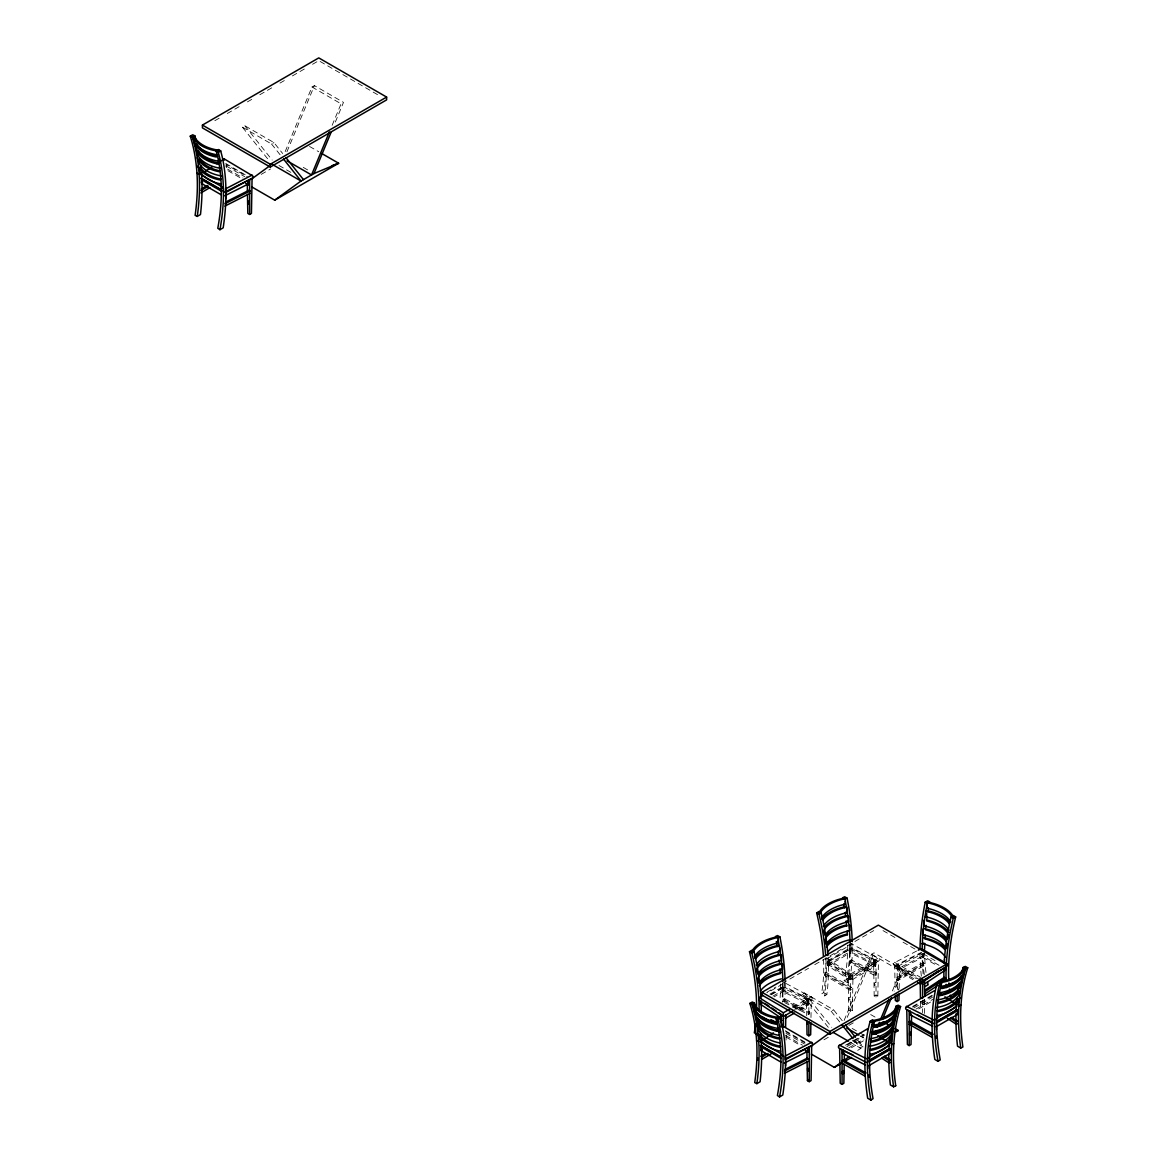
<?xml version="1.0" encoding="UTF-8"?>
<svg xmlns="http://www.w3.org/2000/svg" width="1158" height="1158" viewBox="0 0 1158 1158"><rect width="100%" height="100%" fill="white"/><g stroke="black" fill="none" stroke-linecap="round" stroke-linejoin="round"><path stroke-width="0.75" stroke-dasharray="5 3.75" d="M826.971 958.419L850.508 974.023L850.508 977.757L879.125 960.662A3.604 2.938 0.8 0 0 879.125 958.752L851.926 944.016L826.566 958.998A3.865 3.141 7.2 0 0 826.566 961.545L850.508 977.757M874.29 965.555L874.261 961.849L851.231 975.137L851.188 978.886L852.404 979.596L875.462 966.279L875.622 960.547L851.144 948.257L850.015 949.01L850.015 952.745L874.493 965.019L875.622 964.281L851.144 951.992L850.015 952.745M851.231 978.872L852.433 979.567L852.433 975.847L875.462 962.544L875.506 966.264L874.261 965.584L851.231 978.872L851.231 975.137M897.768 964.932L897.74 968.681L898.955 969.391L898.984 965.642M922.014 956.494L897.667 968.725L898.782 969.463L923.129 957.246L922.014 956.494L922.014 952.773L897.667 964.99L897.696 970.78L898.898 970.086L898.898 966.351L921.927 979.654M226.548 167.635L226.606 164.19L226.027 168.214L226.056 164.508L247.551 176.913M786.065 1040.043L786.21 1031.416M810.976 1017.506L811.28 1000.237L808.849 998.833L806.431 1000.237L806.706 1015.769M852.375 1010.673L852.983 976.151L850.565 974.761L848.134 976.151L848.742 1010.673L850.565 1011.73L852.375 1010.673L850.565 1009.631L848.742 1010.673M877.836 995.981L878.444 961.458L876.013 960.069L873.595 961.458L874.189 995.981L876.013 997.038L877.836 995.981L876.013 994.939L874.189 995.981M899.173 988.411L899.563 965.975L897.146 964.571L894.714 965.975L895.148 990.133M924.446 1013.453L924.677 999.644M784.762 982.795L784.762 986.529L811.382 1000.353L811.961 999.441A3.604 2.938 0.8 0 0 811.975 997.516L784.762 982.795L767.609 992.695M851.926 944.016L851.926 947.751L878.546 961.574M285.201 151.539L311.994 86.995L314.411 85.605L343.492 102.396L334.575 123.906M286.938 151.799L314.411 85.605M332.143 125.31L341.074 103.8L343.492 102.396M844.124 1020.43L871.598 954.221L874.029 952.831L903.11 969.622L894.179 991.132M847.236 1017.375L874.029 952.831M892.442 990.872L900.692 971.012L903.11 969.622M916.629 951.022L893.773 963.109A3.575 2.924 0.1 0 0 893.773 965.034L916.181 978.524M857.731 1050.378L863.072 1046.846L856.515 1038.61M782.866 987.788L783.98 987.036L808.458 999.325L808.458 1003.045L807.329 1003.798L782.866 991.523L782.866 987.788L807.329 1000.063L808.458 999.325M782.866 991.523L783.98 990.77L783.98 987.036M874.493 965.019L874.493 961.285L875.622 960.547M828.013 957.565L828.274 962.399A222.51 125.469 58.9 0 1 826.855 994.476L824.713 995.88L821.485 994.013L823.628 992.609A193.198 108.939 58.9 0 0 825.683 957.941M784.082 998.659L784.082 1001.004L782.953 1001.742L782.953 999.412L784.082 998.659L809.529 1011.527L809.529 1013.858L808.4 1014.611L784.545 1002.553M850.117 960.633L851.246 959.895L876.693 972.749L876.693 975.079L875.564 975.832L850.117 962.964L850.117 960.633L875.564 973.502L876.693 972.749M850.117 962.964L851.246 962.226L851.246 959.895M808.4 1014.611L808.4 1012.28L809.529 1011.527M214.823 120.707L221.033 117.117M227.243 113.542L241.197 105.479M247.407 101.904L253.616 98.314M259.812 94.739L273.78 86.676M279.975 83.087L286.185 79.511M292.395 75.921L306.349 67.859M312.559 64.283L318.768 60.694L380.461 96.317M267.57 158.733L242.413 127.163L244.845 125.773L273.925 142.564L282.682 153.536M242.413 127.163L271.508 143.968L273.925 142.564M261.245 174.366L270.596 168.967M766.683 992.406L775.99 987.036M782.2 983.446L808.574 968.233M814.769 964.643L841.142 949.415M847.352 945.84L873.725 930.612M769.911 994.129L782.128 987.065L783.344 987.774L783.344 991.509L774.181 996.792M827.912 960.633L849.292 948.301L850.508 948.995L850.508 952.73L829.128 965.077L827.912 964.368L827.912 960.633L829.128 961.343L850.508 948.995M770.736 994.621L784.762 986.529M826.971 962.153L851.926 947.751M771.127 994.823L783.344 987.774M772.965 996.097L782.128 990.799L783.344 991.509M827.912 964.368L849.292 952.035L850.508 952.73M828.274 1027.334L802.031 994.389L804.448 992.999L833.543 1009.79L842.286 1020.763M792.694 1007.402L811.382 996.618M850.508 974.023L878.546 957.84M794.808 1007.721L807.097 1000.628L807.126 1004.333L808.342 1005.043L808.298 1001.323L794.489 1009.298M795.807 1009.342L811.382 1000.353M827.695 961.806L848.857 975.861L848.8 979.552L850.16 978.944L850.16 975.21L828.998 961.154L827.695 961.806L827.695 965.526L848.857 979.596L850.015 978.843L849.986 975.094M797.876 1009.675L807.097 1004.348L807.097 1000.628M799.092 1010.369L808.298 1005.057L808.298 1001.323M899.563 965.975L897.146 967.364L894.714 965.975M922.81 953.599L922.81 957.319L924.026 956.624L939.297 965.439M802.031 994.389L831.111 1011.18L833.543 1009.79M823.96 1039.783L830.199 1036.178M848.915 1025.38L855.14 1021.79M845.514 1045.225L864.201 1034.441M912.663 1006.447L932.914 994.765M847.207 1045.052L864.085 1035.295M912.822 1007.156L932.783 995.634M846.874 1046.629L863.767 1036.888M914.038 1007.865L932.465 997.226M848.742 1047.889L864.085 1039.03M915.891 1009.125L932.783 999.368M851.477 1047.715L863.767 1040.622M918.641 1008.936L930.931 1001.844M824.583 972.879L825.799 972.184L851.448 987.311L851.448 989.641L850.233 990.336L824.583 975.21L824.583 972.879L850.233 987.991L850.233 990.336M824.583 975.21L825.799 974.515L851.448 989.641M850.233 987.991L851.448 987.311M896.842 977.439L923.027 962.631L924.229 963.34L924.229 965.671L898.029 980.479L896.842 979.769L896.842 977.439L898.029 978.148L898.029 980.479M898.029 978.148L924.229 963.34M896.842 979.769L923.027 964.961L924.229 965.671M827.695 965.526L828.998 964.889L850.16 978.944M850.16 975.21L848.857 975.861L848.857 979.596M894.367 965.931L921.392 952.354M897.667 964.99L898.782 965.729L921.609 954.279M847.714 945.217A193.198 114.092 61.2 0 1 844.182 980.739L846.31 979.682L849.552 981.55A222.51 131.404 61.2 0 0 852.317 948.706L852.259 943.756M844.182 980.739L847.41 982.606L849.552 981.55M850.015 949.01L874.493 961.285M783.98 990.77L808.458 1003.045M851.246 962.226L876.693 975.079M782.953 999.412L808.4 1012.28M784.082 1001.004L809.529 1013.858M311.994 86.995L341.074 103.8M309.562 146.458L318.754 151.756M303.251 167.374L309.374 170.906M278.962 165.478L291.208 172.556M225.68 163.481L245.93 175.176M226.375 166.086L244.801 176.725M227.59 169.126L242.948 177.985M227.923 170.704L240.198 177.796M883.004 930.598L896.885 938.617M903.052 942.178L916.933 950.182M923.1 953.743L936.996 961.762M922.81 957.319L936.547 965.265M894.367 962.211L920.856 977.497M920.711 980.348L897.696 967.046L897.653 970.766L913.04 979.654M871.598 954.221L914.255 978.944M873.595 961.458L876.013 962.863M848.134 976.151L850.565 977.555M870.7 1014.567L875.303 1017.216M823.628 992.609L826.855 994.476M806.431 1000.237L808.849 1001.641M852.143 1028.405L858.266 1031.937M859.801 1032.835L864.389 1035.484M860.437 1035.99L863.492 1037.756M852.36 1040.666L863.072 1046.846M849.929 1042.055L860.655 1048.251L854.083 1040.014M785.298 1030.707L805.548 1042.403M785.674 1031.735L805.621 1043.242M785.992 1033.312L804.419 1043.951M785.674 1035.455L802.552 1045.211M785.992 1037.047L799.802 1045.023M271.508 143.968L280.25 154.94M244.845 125.773L272.188 160.079M831.111 1011.18L839.868 1022.167M804.448 992.999L831.791 1027.305M825.886 958.983L826.146 963.818A222.51 125.469 58.9 0 1 824.713 995.88M920.538 1001.38L920.682 1010.008M850.088 943.162L850.189 949.763A222.51 131.404 61.2 0 1 847.41 982.606M785.066 980.884L785.167 987.485A222.51 131.404 61.2 0 1 784.704 1001.062M782.953 983.576L783.025 988.541A222.51 131.404 61.2 0 1 782.562 1002.119M875.39 960.431L875.419 964.18L874.203 964.875L874.174 961.126M808.226 999.209L808.255 1002.958L807.039 1003.653L807.01 999.904M924.026 952.889L924.026 956.624M923.129 953.512L923.129 957.246M923.027 962.631L923.027 964.961M922.593 1000.049L922.593 1012.642M898.898 966.351L898.898 970.086M898.782 965.729L898.782 969.463M897.146 964.571L897.146 990.741M876.013 960.069L876.013 997.038M875.564 973.502L875.564 975.832M874.261 961.849L874.261 965.584M852.433 975.847L852.433 979.567M851.144 948.257L851.144 951.992M850.565 974.761L850.565 1011.73M849.292 948.301L849.292 952.035M829.128 961.343L829.128 965.077M828.998 961.154L828.998 964.889M825.799 972.184L825.799 974.515M808.849 998.833L808.849 1016.275M807.329 1000.063L807.329 1003.798M782.128 987.065L782.128 990.799M782.692 982.939A193.198 114.092 61.2 0 1 781.997 999.745M780.55 983.996A193.198 114.092 61.2 0 1 780.13 997.516M849.842 944.161A193.198 114.092 61.2 0 1 846.324 979.682M823.541 959.345A193.198 108.939 58.9 0 1 821.485 994.027M924.301 974.573A193.198 114.092 -61.2 0 1 922.55 955.017M921.363 976.122A222.51 131.404 -61.2 0 1 919.988 952.73M925.995 972.474A193.198 114.092 -61.2 0 1 924.62 952.672M923.143 973.936A222.51 131.404 -61.2 0 1 922.13 953.772M897.566 986.963L897.551 989.308L898.767 990.003L898.782 987.658L897.566 986.963M922.998 1001.641L922.969 1003.986L924.185 1004.681L924.2 1002.336L922.998 1001.641M850.16 997.139L848.944 997.834L848.973 1000.179L850.189 999.484L850.16 997.139M875.593 982.462L874.377 983.156L874.391 985.501L875.607 984.807L875.593 982.462"/><path stroke-width="1.5" d="M224.116 160.267L224.131 158.849L252.748 175.944A3.604 2.938 -0.8 0 1 252.748 177.869L225.549 192.59L225.549 188.855L252.169 175.046M783.344 1016.536L759.416 1000.324A3.865 3.141 7.2 0 1 759.402 997.776L783.344 1012.801L783.344 1016.536L792.694 1011.137M783.734 1026.639L812.351 1043.17A3.604 2.938 -0.8 0 1 812.366 1045.095L785.153 1059.816L785.153 1056.082L811.772 1042.272M867.313 1030.012L867.313 1028.912L838.682 1045.992A3.575 2.924 -0.1 0 0 838.682 1047.918L866.3 1062.407M922.405 979.234L922.405 982.129L946.752 966.148M934.477 990.698L905.845 1007.228A3.575 2.924 -0.1 0 0 905.845 1009.154L933.464 1023.629M932.552 1026.191L909.725 1014.726L909.841 1011.05L906.786 1010.022L907.394 1044.53L909.204 1045.587L911.028 1044.53L911.549 1015.19M926.704 913.401L926.675 916.152L925.43 916.716L927.355 917.15A36.405 19.194 4 0 1 948.359 929.266L948.995 930.323M920.031 949.43L920.089 945.753A220.295 130.101 -61.2 0 1 923.809 909.58L925.199 902.169L927.63 900.779L929.758 901.836L927.341 903.226L925.951 910.622A220.295 130.101 -61.2 0 0 922.231 946.795L922.173 950.472M922.694 929.179L922.608 934.665L924.518 935.099A36.405 19.194 4 0 1 945.536 947.23L946.173 948.272L947.577 943.538M923.809 920.248L923.722 925.749L925.633 926.183A36.405 19.194 4 0 1 946.636 938.313L947.287 939.355L948.692 934.622M950.718 921.855L950.067 920.813A36.405 19.194 4 0 0 929.078 908.683L927.153 908.248L927.24 902.762L928.455 902.198A36.376 19.179 4 0 1 953.309 916.543M938.791 990.351L938.747 992.927L940.629 992.623A36.318 22.639 4.3 0 0 961.603 980.522L963.181 976.266M225.998 198.713L226.085 193.531M785.616 1027.016L785.819 1014.929M785.616 1065.925L785.703 1060.757M810.89 1022.673L810.672 1034.76L808.849 1035.802L807.039 1034.76L806.793 1020.951M844.196 1064.332L843.864 1083.309L842.054 1084.366L840.23 1083.309L839.622 1048.786L853.229 1055.126M844.254 1060.873L844.385 1053.968M869.311 1068.617L869.383 1065.172M899.086 993.578L898.955 1000.483L897.146 1001.54L895.322 1000.483L895.235 995.315M924.75 996.198L924.388 980.305M936.475 1029.838L936.576 1024.671M888.939 1049.684L889.301 1042.982M944.204 963.195L944.407 959.606M956.103 1010.905L956.45 1004.565M948.778 979.784A193.198 108.939 -58.9 0 1 948.952 959.982A216.372 121.995 -58.9 0 1 955.654 916.962L953.526 915.544L951.109 916.948L949.459 924.2A220.295 124.21 -58.9 0 0 944.407 959.606M955.668 916.962L953.237 918.366L951.601 925.618A220.295 124.21 -58.9 0 0 946.549 961.024L946.173 967.842A222.51 125.469 -58.9 0 0 946.086 981.101M870.107 1021.356L868.717 1026.856A220.295 124.21 58.9 0 0 864.997 1057.196L864.896 1063.753A222.51 125.469 58.9 0 0 867.675 1098.233L870.903 1100.1L873.045 1098.681A193.198 108.939 58.9 0 1 869.557 1057.529A216.372 121.995 58.9 0 1 874.652 1021.342L872.249 1019.952L870.107 1021.356L872.524 1022.76L874.666 1021.342M937.271 982.592L935.881 988.092A220.295 124.21 58.9 0 0 932.161 1018.418L932.06 1024.975A222.51 125.469 58.9 0 0 934.824 1059.454L938.067 1061.321L940.209 1059.903A193.198 108.939 58.9 0 1 936.721 1018.765A216.372 121.995 58.9 0 1 941.816 982.563L939.413 981.173L937.271 982.592L939.688 983.982L941.83 982.563M894.772 1010.456L896.017 1006.23L898.145 1005.173L900.577 1006.563A216.372 127.785 61.2 0 0 893.86 1043.691A193.198 114.092 61.2 0 0 895.727 1085.755M961.936 971.692L963.166 967.451L965.309 966.394L967.741 967.798A216.372 127.785 61.2 0 0 961.024 1004.912A193.198 114.092 61.2 0 0 962.891 1046.991L960.764 1048.048L957.521 1046.181A222.51 131.404 61.2 0 1 956.001 1014.321M872.061 1024.439L875.187 1024.931A36.318 22.639 4.3 0 0 896.162 1012.816L897.74 1008.56M894.309 1022.094L892.731 1026.35A36.318 22.639 4.3 0 1 871.757 1038.465L869.861 1038.769M893.194 1029.737L891.617 1033.993A36.318 22.639 4.3 0 1 870.642 1046.094L868.761 1046.398M939.21 985.661L942.351 986.153A36.318 22.639 4.3 0 0 963.326 974.037L964.904 969.782M961.473 983.316L959.881 987.571A36.318 22.639 4.3 0 1 938.921 999.687L937.025 999.991M960.358 990.959L958.781 995.214A36.318 22.639 4.3 0 1 937.806 1007.33L935.91 1007.634M329.393 131.925L311.545 174.959L287.054 160.817M251.778 186.901L274.736 200.16L301.037 181.024L313.963 173.555L331.13 132.186M874.58 1033.906L875.955 1030.591M877.33 1027.291L879.4 1022.326M880.76 1019.011L889.011 999.151M876.317 1034.166L877.692 1030.852M879.762 1025.887L881.137 1022.572M882.497 1019.272L891.428 997.747M891.559 1041.042L890.907 1042.214A36.318 22.639 4.3 0 1 869.933 1054.316M958.708 1002.263L958.071 1003.436A36.318 22.639 4.3 0 1 937.097 1015.552M754.509 956.566L755.161 955.524A36.405 19.194 -4 0 1 776.15 943.394L778.075 942.959L778.031 940.224M756.232 965.034L756.869 963.977A36.405 19.194 -4 0 1 777.872 951.862L779.797 951.427L779.725 947.302M821.673 917.802L822.325 916.745A36.405 19.194 -4 0 1 843.314 904.63L845.239 904.195L845.195 901.445M823.381 926.255L824.033 925.213A36.405 19.194 -4 0 1 845.036 913.083L846.947 912.649L846.86 907.163A36.463 19.223 -4 0 0 822.947 919.93M251.489 179.114L269.032 166.361M811.107 1046.34L830.098 1032.516M811.382 1054.127L834.339 1067.372L840.187 1063.131M843.111 1061.003L848.959 1056.747M217.646 154.882L215.721 154.564A36.318 22.639 -4.3 0 1 194.747 142.463L194.11 141.305L195.282 140.48M221.077 168.417L219.151 168.098A36.318 22.639 -4.3 0 1 198.177 155.997L197.555 154.839L198.727 154M777.192 1019.518L777.25 1022.109L775.339 1021.79A36.318 22.639 -4.3 0 1 754.35 1009.689L753.728 1008.531L754.9 1007.706M778.769 1035.324A36.318 22.639 -4.3 0 1 757.795 1023.223L757.158 1022.065L758.331 1021.226M752.309 1003.885L753.496 1003.074A36.463 22.726 -4.3 0 0 778.379 1017.448L777.163 1018.229A36.376 22.668 -4.3 0 1 752.295 1003.885L753.728 1008.531M924.185 980.435L938.371 971.012M924.185 984.17L945.464 970.042L945.464 967.552M865.402 1064.955L842.575 1053.505L843.69 1052.752M909.725 1010.992L909.725 1014.726L910.854 1013.988M205.009 171.529L212.363 166.651M216.778 163.727L224.131 158.849M756.565 1008.097A193.198 108.939 58.9 0 0 756.203 994.736A216.372 121.995 58.9 0 0 749.501 951.717L751.629 950.313L754.046 951.702L755.696 958.954A220.295 124.21 58.9 0 1 760.748 994.36M749.487 951.717L751.904 953.121L754.046 951.702M823.352 955.958A216.372 121.995 58.9 0 0 816.665 912.953L818.793 911.534L821.21 912.924L822.86 920.176A220.295 124.21 58.9 0 1 827.912 955.582M816.651 912.953L819.068 914.342L821.21 912.924M773.443 1032.907L760.198 1041.679L780.478 1053.389M776.381 1030.953L779.32 1028.999M870.903 1100.1A193.198 108.939 58.9 0 1 867.429 1058.948L869.557 1057.529M938.052 1061.321A193.198 108.939 58.9 0 1 934.578 1020.169L936.706 1018.75M924.924 990.104L944.233 977.366L945.521 978.018L945.521 980.363L944.233 979.697M924.721 991.74L945.521 978.018M924.721 994.071L938.096 985.255M201.217 189.015L207.253 185.454M200.927 190.592L208.469 186.148M200.927 192.923L209.974 187.596M760.82 1056.241L765.351 1053.577M762.051 1056.936L768.087 1053.375M762.051 1059.266L771.098 1053.925M202.418 125.078L318.768 57.9L386.627 97.084L386.627 99.877L270.292 167.056L202.418 127.872L202.418 125.078L270.292 164.248L386.627 97.084M201.55 172.933L201.897 179.287A222.51 131.404 -61.2 0 1 200.479 214.548L197.236 216.416L195.109 215.359A193.198 114.092 -61.2 0 0 196.976 173.295A216.372 127.785 -61.2 0 0 190.274 136.166L192.691 134.777L194.833 135.819L196.064 140.06M190.259 136.166L192.402 137.223L194.833 135.819M216.17 150.945L218.587 149.541L220.729 150.96L222.119 156.46A220.295 124.21 -58.9 0 1 225.839 186.8L225.94 193.343A222.51 125.469 -58.9 0 1 223.176 227.837L219.933 229.704L217.791 228.285A193.198 108.939 -58.9 0 0 221.279 187.133A216.372 121.995 -58.9 0 0 216.184 150.931L218.312 152.364A216.372 121.995 -58.9 0 1 223.407 188.551A193.198 108.939 -58.9 0 1 219.948 229.704M218.312 152.364L220.729 150.96M221.381 194.891L201.535 183.442L201.535 179.707L202.751 179.012L221.062 189.579M247.826 182.935L249.042 183.63L248.999 179.91L252.053 178.882L251.445 213.405L249.636 214.447L247.812 213.405L247.479 194.414M274.736 200.16L338.657 163.249L321.808 153.536M762.036 992.29L878.372 925.126L946.245 964.31L946.245 967.104L829.895 1034.282L762.036 995.098L762.036 992.29L829.895 1031.474L946.245 964.31M759.822 997.197L762.934 995.402M754.437 1003.045L752.295 1002.003L749.877 1003.393L752.02 1004.449L754.437 1003.045L756.087 1008.705M783.344 1012.801L789.568 1009.211M775.788 1018.171L778.205 1016.767L780.347 1018.186L781.722 1023.686A220.295 124.21 -58.9 0 1 785.457 1054.026L785.558 1060.569A222.51 125.469 -58.9 0 1 782.779 1095.063L779.551 1096.93L777.409 1095.511A193.198 108.939 -58.9 0 0 780.883 1054.359A216.372 121.995 -58.9 0 0 775.788 1018.157L777.915 1019.59A216.372 121.995 -58.9 0 1 783.025 1055.778A193.198 108.939 -58.9 0 1 779.551 1096.93M777.915 1019.59L780.347 1018.186M785.283 1018.345L794.489 1013.033M780.999 1062.118L761.139 1050.668L761.139 1046.933L762.355 1046.224L779.146 1055.922M761.139 1050.668L762.355 1049.959M807.43 1050.147L808.646 1050.856L808.617 1047.136L811.671 1046.108L811.063 1080.631L809.239 1081.673L807.43 1080.631L807.097 1061.64M925.01 980.667L922.593 982.056L922.593 998.254M758.736 1041.563L756.594 1040.506A193.198 114.092 -61.2 0 1 754.726 1082.585L756.854 1083.642L760.082 1081.775A222.51 131.404 -61.2 0 0 761.501 1046.514L761.139 1039.812M924.909 986.616L928.137 984.749A193.198 114.092 -61.2 0 1 927.5 981.767M843.864 1052.839L842.648 1053.548L842.677 1049.828L842.575 1053.505M909.812 1014.77L911.013 1014.061M807.43 1080.631L809.239 1079.574M834.339 1067.372L840.578 1063.782M845.253 1061.075L851.492 1057.486M895.148 1032.285L898.261 1030.475L895.206 1028.709M869.426 1056.878L889.691 1045.182M936.59 1018.099L956.855 1006.403M869.238 1060.294L889.098 1048.83L890.299 1049.524L890.299 1053.259L868.934 1065.606M936.402 1021.515L956.262 1010.051L957.463 1010.746L957.463 1014.48L936.084 1026.828M869.426 1060.612L889.691 1048.902M936.59 1021.834L956.855 1010.138M868.934 1061.872L890.299 1049.524M936.084 1023.093L957.463 1010.746M225.318 202.23L249.187 190.173M224.855 203.779L250.316 190.911M224.855 206.11L250.316 193.256M784.936 1069.456L807.198 1058.195M784.473 1071.005L808.327 1058.948M784.473 1073.336L808.327 1061.278M950.356 1018.027L956.305 1021.935L957.594 1021.284L951.644 1017.375M947.389 1018.389L956.305 1024.28L957.594 1023.629M883.192 1056.791L889.141 1060.714L890.43 1060.062L884.48 1056.139M881.716 1058.151L889.141 1063.044L890.43 1062.393M224.768 192.083L249.231 179.794L249.231 183.529L224.768 195.818M760.531 1000.57L760.531 1004.304L761.834 1003.653M918.222 950.211L921.392 948.619L946.752 963.601M785.906 1058.542L807.314 1047.787M784.371 1063.044L808.849 1050.755L808.849 1047.02M956.233 1010.326L957.521 1009.675M889.069 1049.105L890.357 1048.453M953.309 916.543L952.122 917.122A36.463 19.223 4 0 0 927.24 902.748M847.12 898.159L844.689 896.755L842.546 897.812L844.978 899.216L847.12 898.159L848.496 905.556A220.295 130.101 61.2 0 1 852.216 941.729M779.956 936.923L777.525 935.534L775.397 936.59L777.814 937.98L779.956 936.923L781.332 944.335A220.295 130.101 61.2 0 1 785.066 980.508M782.388 1020.328L780.246 1021.37A222.51 131.404 61.2 0 0 781.013 1016.695M960.749 1048.033A193.198 114.092 61.2 0 1 958.882 1005.969A216.372 127.785 61.2 0 1 965.584 968.841L967.741 967.798M895.742 1085.77L893.6 1086.812A193.198 114.092 61.2 0 1 891.718 1044.748A216.372 127.785 61.2 0 1 898.42 1007.619L900.577 1006.563M958.867 1005.955L961.01 1004.912M891.718 1044.733L893.846 1043.676M927.153 908.248L928.398 907.698M313.963 173.555L338.657 163.249L332.143 165.58M880.152 1038.031L886.739 1035.281M894.975 1031.85L898.261 1030.475L895.004 1031.633M850.493 939.645L848.568 940.079A36.405 19.194 -4 0 0 827.565 952.209M845.543 921.551L847.453 921.117M779.493 969.246L781.404 968.812M871.583 1031.706L873.465 1031.402A36.318 22.639 4.3 0 0 894.454 1019.301L896.495 1013.496A36.376 22.668 4.3 0 1 874.551 1027.378M222.191 176.045L220.266 175.741A36.318 22.639 -4.3 0 1 199.292 163.625L197.714 159.384M778.972 1028.579L777.047 1028.275A36.318 22.639 -4.3 0 1 756.073 1016.159L754.495 1011.918M923.143 943.148L925.025 943.582M921.898 943.712L923.823 944.146A36.405 19.194 4 0 1 944.827 956.262L945.464 957.319M844.023 903.631L845.239 904.195M845.745 912.084L846.947 912.649M776.859 942.395L778.075 942.959M778.581 950.863L779.797 951.427M196.99 173.28L199.133 174.337M925.199 902.169L927.341 903.226M201.318 178.549L202.607 179.201M201.318 182.269L202.607 182.921M944.161 969.391L945.464 970.042M917.339 1014.813L932.552 1022.456M760.922 1045.775L762.225 1046.412M760.922 1049.495L762.225 1050.147M906.439 1006.316L933.464 1019.909M839.275 1045.095L866.3 1058.673M910.101 1021.168L933.218 1034.239M908.9 1021.877L932.016 1034.948M908.9 1024.208L932.016 1037.279M842.937 1059.946L866.054 1073.003M841.736 1060.656L864.852 1073.712M841.736 1062.986L864.852 1076.043M271.956 164.233L301.037 181.024L283.536 159.066M245.655 183.355L248.709 185.135M200.595 174.453L222.423 187.06M200.595 178.187L222.423 190.795M201.535 179.707L221.381 191.171M963.166 967.451L965.598 968.855M917.643 982.302L920.711 984.083L920.726 981.593L920.711 984.083M956.262 1013.786L957.463 1014.48M896.017 1006.23L898.434 1007.619M882.946 1021.645L890.603 1026.06M846.657 1028.043L858.903 1035.107M833.094 1032.343L848.394 1041.172M893.6 1086.812L890.372 1084.945A222.51 131.404 61.2 0 1 888.837 1053.085M805.259 1050.581L808.327 1052.347M756.478 1034.036L754.321 1032.791A193.198 108.939 58.9 0 0 755.624 1023.889M760.198 1045.413L780.478 1057.124M761.139 1046.933L780.999 1058.398M770.996 1019.662L777.032 1023.209M761.935 1016.652L772.502 1022.876M938.964 993.014L941.961 994.939M944.942 996.85L955.422 1003.581M871.8 1031.792L874.797 1033.703M877.793 1035.628L888.258 1042.359M221.294 187.133L223.422 188.551M951.109 916.948L953.237 918.366M780.897 1054.359L783.04 1055.778M248.102 182.79L249.231 183.529M764.772 1003.393L768.999 1006.201M771.821 1008.068L776.063 1010.891M778.885 1012.758L781.708 1014.625M760.531 1004.304L781.708 1018.36M808.849 1050.755L807.719 1050.016L807.719 1047.527M962.79 972.054L963.963 972.879M895.626 1010.833L896.799 1011.643M893.672 1028.188L892.485 1027.378A36.463 22.726 4.3 0 1 870.512 1041.274M285.954 157.662L303.454 179.62M845.572 1024.888L855.415 1037.235M842.054 1024.917L852.997 1038.639M756.217 1018.968L757.158 1022.065M757.332 1026.61L758.91 1030.852A36.318 22.639 -4.3 0 0 779.87 1042.967M758.041 1034.832L759.619 1039.073A36.318 22.639 -4.3 0 0 780.579 1051.189M193.169 138.207L194.11 141.305M194.891 144.692L196.469 148.933A36.318 22.639 -4.3 0 0 217.443 161.049L219.354 161.353L219.296 158.776M196.599 151.741L197.555 154.839M194.819 138.931L193.878 135.848L192.706 136.658A36.376 22.668 -4.3 0 0 217.545 151.018L218.761 150.207A36.463 22.726 -4.3 0 1 193.878 135.848M824.814 939.485L826.219 944.219L826.87 943.162A36.405 19.194 -4 0 1 847.859 931.046L849.784 930.612L849.697 925.112M757.65 978.249L759.055 982.983L759.706 981.941A36.405 19.194 -4 0 1 780.695 969.811L782.62 969.391L782.533 963.89A36.463 19.223 -4 0 0 758.62 976.672M819.068 914.342L820.718 921.594A220.295 124.21 58.9 0 1 825.64 955.278M751.904 953.121L753.554 960.373A220.295 124.21 58.9 0 1 758.606 995.779L758.982 1002.596A222.51 125.469 58.9 0 1 759.127 1009.298M844.978 899.216L846.368 906.613A220.295 130.101 61.2 0 1 850.088 942.786M777.814 937.98L779.204 945.391A220.295 130.101 61.2 0 1 782.924 981.564M760.748 994.36L760.951 997.95M920.176 980.667L920.465 997.921M806.909 1051.29L807.025 1058.18M781.187 1027.016L780.984 1014.929L783.401 1016.333L783.401 1027.117M247.305 184.064L247.421 190.969M807.213 1021.935L807.227 1024.28M956.305 1021.935L956.305 1024.28M936.301 1035.976L936.301 1038.306M909.204 1011.412L909.204 1045.587M897.146 994.346L897.146 1001.54M889.141 1060.714L889.141 1063.044M869.137 1074.754L869.137 1077.085M842.054 1050.19L842.054 1084.366M829.895 1031.474L829.895 1034.282M809.239 1047.498L809.239 1081.673M808.849 1021.414L808.849 1035.802M757.81 1058.021L757.81 1060.352M270.292 164.248L270.292 167.056M249.636 180.286L249.636 214.447M891.79 1035.599A36.463 22.726 4.3 0 1 869.803 1049.495M891.993 1038.176A36.376 22.668 4.3 0 1 871.019 1050.292M892.702 1029.954A36.376 22.668 4.3 0 1 871.728 1042.07M871.627 1033.631A36.463 22.726 4.3 0 0 893.6 1019.735L894.772 1020.545A36.376 22.668 4.3 0 1 872.828 1034.427M889.576 1039.681A220.295 130.101 61.2 0 1 889.894 1036.424M867.429 1058.948A216.372 121.995 58.9 0 1 872.524 1022.746M895.322 1012.685A36.463 22.726 4.3 0 1 873.335 1026.581M960.127 997.631A36.376 22.668 4.3 0 1 938.183 1011.513M957.97 998.587A36.463 22.726 4.3 0 1 936.967 1010.717M959.866 991.19A36.376 22.668 4.3 0 1 938.877 1003.291M958.679 990.365A36.463 22.726 4.3 0 1 937.676 1002.495M961.951 981.781A36.376 22.668 4.3 0 1 939.992 995.663M959.794 982.737A36.463 22.726 4.3 0 1 938.776 994.852M956.595 1002.553A220.295 130.101 61.2 0 1 957.058 997.646M957.854 991.234A220.295 130.101 61.2 0 1 958.592 986.544M934.593 1020.184A216.372 121.995 58.9 0 1 939.674 983.967M963.673 974.718A36.376 22.668 4.3 0 1 941.715 988.599M961.502 975.673A36.463 22.726 4.3 0 1 940.499 987.803M759.359 983.576A36.376 19.179 -4 0 1 782.026 972.358M760.401 990.973A36.405 19.194 -4 0 1 781.404 978.857M759.33 985.704A36.463 19.223 -4 0 1 780.333 973.574M758.649 974.544A36.376 19.179 -4 0 1 781.317 963.311M757.535 965.627A36.376 19.179 -4 0 1 780.202 954.395M776.352 941.57A216.372 127.785 61.2 0 1 777.221 946.535M777.973 951.485A216.372 127.785 61.2 0 1 778.494 955.176M779.088 960.083A216.372 127.785 61.2 0 1 779.348 962.515M779.971 969.796A216.372 127.785 61.2 0 1 780.202 973.4M761.11 1001.178A222.51 125.469 58.9 0 1 761.24 1012.816M755.783 958.708A36.463 19.223 -4 0 1 779.696 945.927M754.596 958.129A36.376 19.179 -4 0 1 778.48 945.362M826.508 944.812A36.376 19.179 -4 0 1 846.281 934.231M826.479 946.94A36.463 19.223 -4 0 1 847.497 934.81M825.813 935.765A36.376 19.179 -4 0 1 845.572 925.199M825.77 937.893A36.463 19.223 -4 0 1 846.788 925.763M824.699 926.849A36.376 19.179 -4 0 1 847.366 915.616M843.965 905.281A216.372 127.785 61.2 0 1 844.385 907.756M845.137 912.707A216.372 127.785 61.2 0 1 845.658 916.398M846.252 921.305A216.372 127.785 61.2 0 1 846.744 926.183M847.135 931.018A216.372 127.785 61.2 0 1 847.366 934.622M821.76 919.351A36.376 19.179 -4 0 1 845.644 906.584M946.752 963.601A3.836 3.127 -6.4 0 1 946.752 966.148M923.201 937.647A36.376 19.179 4 0 1 945.869 948.865M924.895 938.863A36.463 19.223 4 0 1 944.682 949.444M923.91 928.6A36.376 19.179 4 0 1 946.578 939.833M925.604 929.831A36.463 19.223 4 0 1 946.607 941.961M927.92 920.335A36.376 19.179 4 0 1 948.909 932.451M926.718 920.914A36.463 19.223 4 0 1 947.722 933.03M950.819 998.037A193.198 108.939 -58.9 0 1 950.327 995.127M949.893 992.145A193.198 108.939 -58.9 0 1 949.531 989.135M949.213 986.066A193.198 108.939 -58.9 0 1 948.967 982.939M946.375 987.528A222.51 125.469 -58.9 0 1 946.202 984.343M943.958 979.697A222.51 125.469 -58.9 0 1 943.929 969.796M924.605 949.242A193.198 114.092 -61.2 0 1 924.649 945.768M924.952 938.646A216.372 127.785 -61.2 0 1 925.184 935.042M925.807 927.761A216.372 127.785 -61.2 0 1 926.067 925.329M926.661 920.422A216.372 127.785 -61.2 0 1 927.167 916.731M927.934 911.78A216.372 127.785 -61.2 0 1 928.354 909.291M926.733 910.637A36.376 19.179 4 0 1 949.401 921.869M925.531 911.216A36.463 19.223 4 0 1 949.444 923.997M779.508 1047.165A36.376 22.668 -4.3 0 1 757.549 1033.283M780.724 1046.369A36.463 22.726 -4.3 0 1 759.706 1034.239M778.798 1038.943A36.376 22.668 -4.3 0 1 756.84 1025.062M780.014 1038.147A36.463 22.726 -4.3 0 1 759.011 1026.017M780.593 1031.778A36.376 22.668 -4.3 0 1 755.74 1017.419M778.9 1030.504A36.463 22.726 -4.3 0 1 757.897 1018.374M749.892 1003.393A216.372 127.785 -61.2 0 1 756.579 1040.521M756.854 1083.642A193.198 114.092 -61.2 0 0 758.722 1041.563A216.372 127.785 -61.2 0 0 752.02 1004.435M759.272 1023.701A220.295 130.101 -61.2 0 1 759.764 1026.842M760.56 1033.24A220.295 130.101 -61.2 0 1 760.878 1036.511M775.976 1024.251A36.376 22.668 -4.3 0 1 754.017 1010.369M777.177 1023.44A36.463 22.726 -4.3 0 1 757.39 1013.018M756.174 1011.325A36.463 22.726 -4.3 0 1 755.204 1009.544M220.975 183.963A36.318 22.639 -4.3 0 1 200.001 171.847L197.946 166.057A36.376 22.668 -4.3 0 0 219.89 179.939M221.106 179.143A36.463 22.726 -4.3 0 1 200.102 167.013M219.195 171.717A36.376 22.668 -4.3 0 1 197.236 157.835M220.396 170.921A36.463 22.726 -4.3 0 1 199.393 158.791M218.08 164.074A36.376 22.668 -4.3 0 1 196.122 150.193M219.296 163.278A36.463 22.726 -4.3 0 1 198.279 151.148M197.251 216.416A193.198 114.092 -61.2 0 0 199.118 174.337A216.372 127.785 -61.2 0 0 192.416 137.209M200.942 166.014A220.295 130.101 -61.2 0 1 201.26 169.285M216.358 157.025A36.376 22.668 -4.3 0 1 194.399 143.143M217.574 156.229A36.463 22.726 -4.3 0 1 196.571 144.099M842.474 1071.657L842.459 1073.973L843.661 1073.263L843.69 1070.947L842.474 1071.657M909.638 1032.878L909.609 1035.194L910.825 1034.499L910.854 1032.169L909.638 1032.878M758.591 973.024L757.94 974.066L756.536 969.333A36.463 19.223 -4 0 1 781.418 954.959L781.505 960.46L779.595 960.894A36.405 19.194 -4 0 0 758.591 973.024M825.755 934.245L825.104 935.288L823.7 930.554A36.463 19.223 -4 0 1 848.582 916.181L848.669 921.681L846.744 922.13A36.405 19.194 -4 0 0 825.741 934.245M845.152 898.695L843.936 898.13A36.376 19.179 -4 0 0 819.068 912.475L820.269 913.069A36.463 19.223 -4 0 1 845.137 898.695M777.988 937.473L776.772 936.909A36.376 19.179 -4 0 0 751.904 951.254L753.105 951.833A36.463 19.223 -4 0 1 777.988 937.473M249.202 201.738L247.986 201.029L248.015 203.359L249.231 204.054L249.202 201.738M808.82 1068.964L807.604 1068.255L807.618 1070.585L808.834 1071.28L808.82 1068.964M940.528 982.592L939.312 981.796A36.463 22.726 4.3 0 0 964.209 967.422L965.367 968.247A36.376 22.668 4.3 0 1 940.528 982.592M873.364 1021.37L872.148 1020.574A36.463 22.726 4.3 0 0 897.045 1006.201L898.217 1007.011A36.376 22.668 4.3 0 1 873.364 1021.37"/></g></svg>
